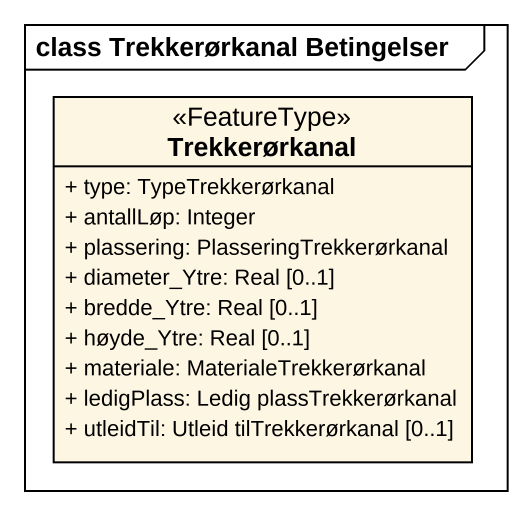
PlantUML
@startuml
mainframe class Trekkerørkanal Betingelser
hide circle
hide empty members
skinparam classAttributeIconSize 0
class Trekkerørkanal <<FeatureType>> {
  + type: TypeTrekkerørkanal
  + antallLøp: Integer
  + plassering: PlasseringTrekkerørkanal
  + diameter_Ytre: Real [0..1]
  + bredde_Ytre: Real [0..1]
  + høyde_Ytre: Real [0..1]
  + materiale: MaterialeTrekkerørkanal
  + ledigPlass: Ledig plassTrekkerørkanal
  + utleidTil: Utleid tilTrekkerørkanal [0..1]
}
@enduml
